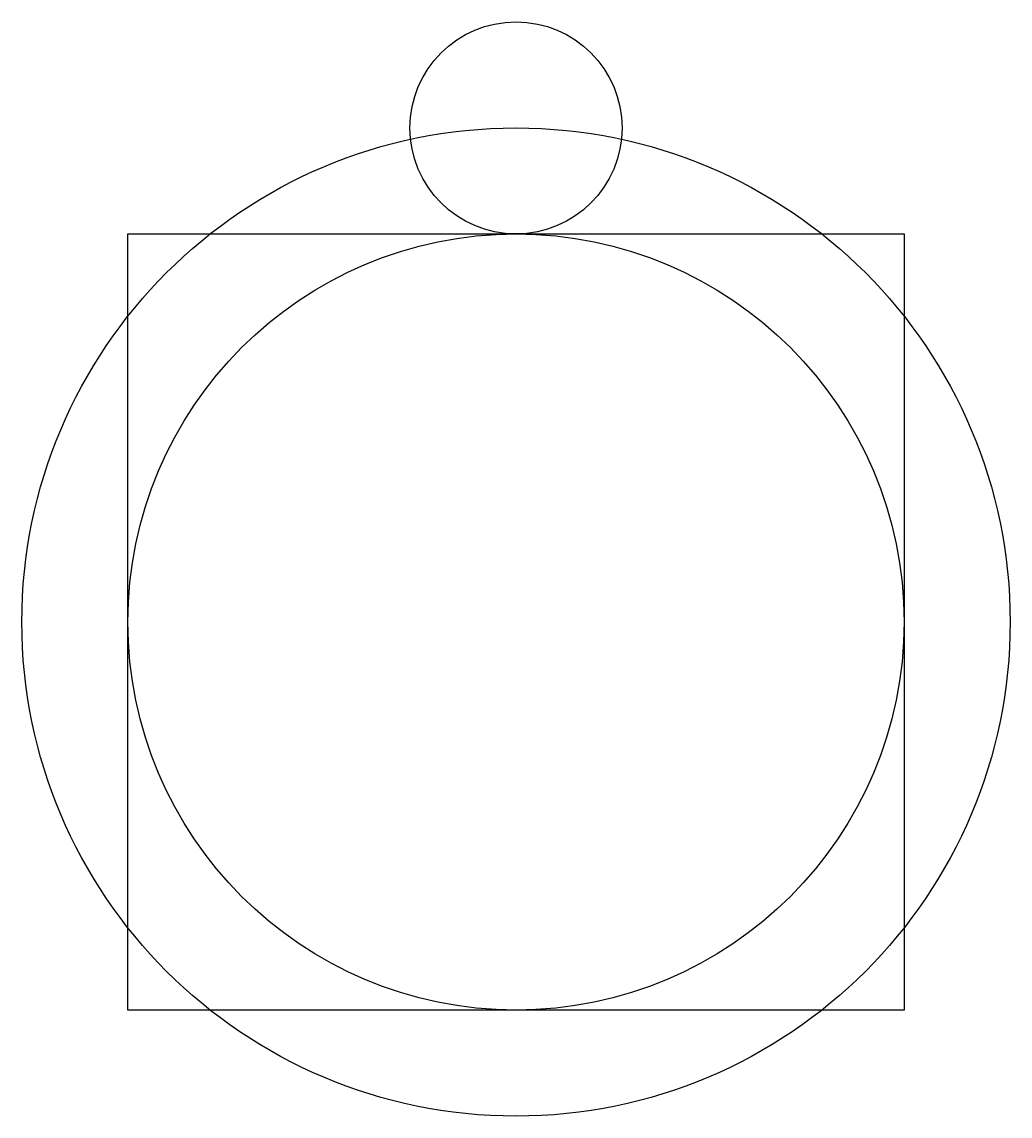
# Model space of a CAD drawing. Header units: inches. Extents: x -1415.02 to -1411.69, y -2211.43 to -2207.75.
import ezdxf

# ---------------------------------------------------------------- set-up
doc = ezdxf.new("R2010")
doc.units = ezdxf.units.IN
doc.header["$MEASUREMENT"] = 0
for name, color, linetype in [('Layer1', 1, 'Continuous'), ('Layer2', 3, 'Continuous'), ('Layer3', 2, 'Continuous'), ('Layer4', 6, 'Continuous')]:
    doc.layers.add(name, color=color, linetype=linetype)

msp = doc.modelspace()

# ---------------------------------------------------------------- linework, layer by layer
at = {"layer": 'Layer1'}
msp.add_lwpolyline([(-1414.6619, -2208.4627), (-1412.0477, -2208.4627), (-1412.0477, -2211.077), (-1414.6619, -2211.077)], close=True, dxfattribs=at)
at = {"layer": 'Layer2'}
msp.add_circle((-1413.3548, -2209.7698), 1.6643, dxfattribs=at)
at = {"layer": 'Layer3'}
msp.add_circle((-1413.3548, -2209.7698), 1.3071, dxfattribs=at)
at = {"layer": 'Layer4'}
msp.add_circle((-1413.3548, -2208.1055), 0.3572, dxfattribs=at)

doc.saveas('drawing.dxf')
